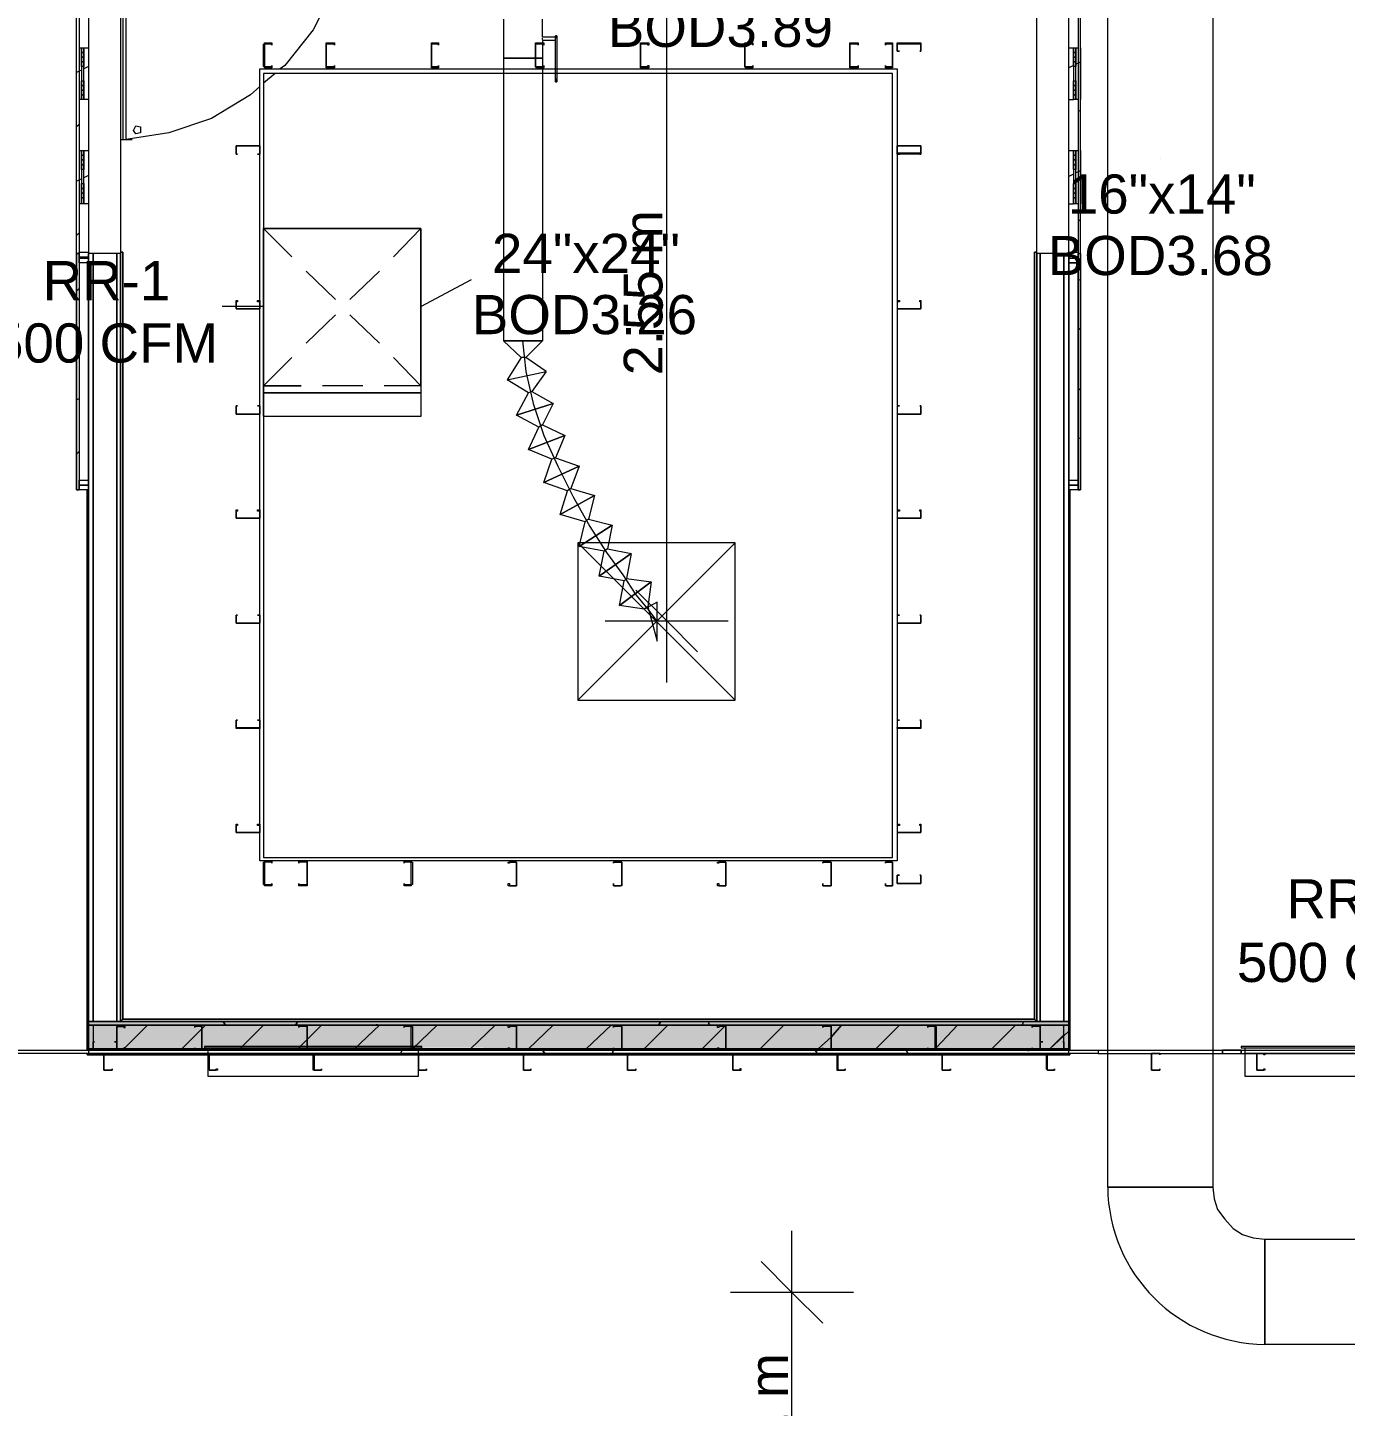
# Model space of a CAD drawing. Header units: metres. Extents: x -2 to 237, y -8 to 52.
# Drawn here: x 22.91 to 28.02, y 32.87 to 38.21 of the extents above; entities that cross this region are included whole.
import ezdxf

# ---------------------------------------------------------------- set-up
doc = ezdxf.new("R2010")
doc.units = ezdxf.units.M
doc.layers.add('HVAC - Ductos', color=5, linetype='Continuous', lineweight=0)
doc.layers.add('PDF_Text', color=7, linetype='Continuous', lineweight=0)
doc.layers.add('PDF_Geometry', color=7, linetype='Continuous', lineweight=0, true_color=0xaaaaaa)
doc.layers.add('PDF_Solid Fills', color=7, linetype='Continuous', lineweight=0, true_color=0xffffff)
doc.styles.add('PDF Helvetica', font='')
doc.styles.get('PDF Helvetica').set_extended_font_data('Helvetica')

msp = doc.modelspace()

# ---------------------------------------------------------------- hatches: boundary and pattern name
at = {"layer": 'PDF_Solid Fills', "lineweight": 0, "transparency": 33554559}
for points in [[(26.9302, 34.2545), (26.9485, 34.2545), (26.9485, 34.3599), (23.1503, 34.3599), (23.1503, 34.2545), (23.1686, 34.2545), (23.1686, 34.3461), (26.9302, 34.3461)], [(24.4057, 34.2591), (26.9485, 34.2545), (26.9485, 34.3461), (23.1503, 34.3461), (23.1503, 34.2545), (24.4011, 34.2591)], [(26.4353, 34.2591), (26.9302, 34.2545), (26.9302, 34.3461), (23.1686, 34.3461), (23.1686, 34.2545), (24.4011, 34.2591), (24.4057, 34.2591), (26.4307, 34.2545), (26.4307, 34.2591)]]:
    msp.add_hatch(color=256, dxfattribs=at).paths.add_polyline_path(points)

# ---------------------------------------------------------------- linework, layer by layer
at = {"layer": 'HVAC - Ductos', "lineweight": 0}
for points in [[(27.5074, 41.1361), (27.0997, 41.1361), (27.0997, 41.0353), (27.5074, 41.0353), (27.5074, 33.7185), (27.0997, 33.7185), (27.0997, 41.0353), (27.5074, 41.0353)], [(24.96, 38.016), (24.96, 38.0114), (24.96, 38.0068), (24.96, 38.0023), (24.96, 38.0068), (24.96, 38.0114)], [(24.9646, 38.016), (24.9646, 38.0114), (24.9646, 38.0068), (24.9646, 38.0023), (24.9646, 38.0068), (24.9646, 38.0114)], [(23.8284, 37.4342), (24.4378, 37.4342), (24.4378, 36.7973), (23.8284, 36.7973)], [(24.9096, 36.9989), (24.9051, 36.9989), (24.9005, 36.9989), (24.8868, 36.9989), (24.873, 36.9989), (24.8547, 36.9989), (24.8318, 36.9989), (24.8134, 36.9989), (24.7951, 36.9989), (24.7813, 36.9989), (24.7676, 36.9989), (24.7585, 36.9989), (24.7676, 36.9989), (24.7813, 36.9989), (24.7951, 36.9989), (24.8134, 36.9989), (24.8318, 36.9989), (24.8547, 36.9989), (24.873, 36.9989), (24.8868, 36.9989), (24.9005, 36.9989), (24.9051, 36.9989)], [(24.4378, 36.7973), (24.4378, 36.7057), (23.8284, 36.7057), (23.8284, 36.7973)], [(25.6565, 35.6061), (25.6565, 36.2154), (25.0471, 36.2154), (25.0471, 35.6061)], [(23.7459, 34.2362), (23.6222, 34.2362)], [(23.9842, 34.2362), (23.8238, 34.2362)], [(24.2224, 34.2362), (24.0621, 34.2362)], [(24.424, 34.2362), (24.3003, 34.2362)], [(27.764, 34.2362), (27.6403, 34.2362)], [(28.0023, 34.2362), (27.8419, 34.2362)], [(27.709, 33.5169), (31.1544, 33.5169), (31.1544, 33.1091), (27.709, 33.1091)]]:
    msp.add_lwpolyline(points, close=True, dxfattribs=at)
for points in [[(25.3908, 35.6748), (25.3908, 38.4558), (25.3908, 40.9529)], [(24.7585, 38.2451), (24.7585, 38.0939), (24.7676, 38.0939), (24.7813, 38.0939), (24.7951, 38.0939), (24.8134, 38.0939), (24.8318, 38.0939), (24.8547, 38.0939), (24.873, 38.0939), (24.8868, 38.0939), (24.9005, 38.0939), (24.9051, 38.0939), (24.9096, 38.0939), (24.9096, 36.9989), (24.7585, 36.9989), (24.8272, 36.9348), (24.7722, 36.8477), (24.9234, 36.8798), (24.8455, 36.9348)], [(24.96, 38.016), (24.96, 38.1718), (24.96, 38.1764), (24.96, 38.1809), (24.96, 38.1764), (24.96, 38.1718), (24.96, 38.1764), (24.9096, 38.1764), (24.9096, 38.2451)], [(24.96, 38.1626), (24.9096, 38.1626), (24.9096, 38.0939), (24.9051, 38.0939), (24.9005, 38.0939), (24.8868, 38.0939), (24.873, 38.0939), (24.8547, 38.0939), (24.8318, 38.0939), (24.8134, 38.0939), (24.7951, 38.0939), (24.7813, 38.0939), (24.7676, 38.0939), (24.7585, 38.0939), (24.7585, 36.9989), (24.9096, 36.9989), (24.8455, 36.9348), (24.8272, 36.9348)], [(24.9096, 38.1764), (24.9096, 38.1764)], [(24.9096, 38.1764), (24.9096, 38.1764)], [(24.9096, 38.1764), (24.9096, 38.1764)], [(24.9096, 38.1764), (24.9096, 38.1764)], [(24.9096, 38.1672), (24.9096, 38.1718)], [(24.9096, 38.1626), (24.9096, 38.1626)], [(24.9096, 38.1626), (24.9096, 38.1626)], [(24.96, 38.1809), (24.96, 38.1809)], [(24.9646, 38.1809), (24.96, 38.1809)], [(24.96, 38.1764), (24.96, 38.1764)], [(24.9646, 38.1809), (24.9646, 38.1809)], [(24.9646, 38.1718), (24.9646, 38.1764), (24.9646, 38.1809), (24.9646, 38.1764), (24.9646, 38.1718), (24.9646, 38.016)], [(24.96, 38.0023), (24.96, 38.0068), (24.96, 38.0023)], [(24.96, 38.0023), (24.9646, 38.0023)], [(24.9646, 38.0023), (24.9646, 38.0068), (24.9646, 38.0023)], [(27.3059, 37.7045), (27.3059, 37.7045)], [(23.9384, 37.3242), (23.8284, 37.4342)], [(24.4378, 36.8248), (24.4378, 37.4342), (23.8284, 37.4342), (23.8284, 36.8248)], [(24.1079, 37.1593), (23.9933, 37.2692)], [(24.4378, 37.1317), (24.6347, 37.2371)], [(23.8284, 37.1317), (23.6681, 37.1317)], [(24.2774, 36.9897), (24.1629, 37.0997)], [(24.8318, 36.9989), (24.8455, 36.8798), (24.873, 36.7561), (24.9142, 36.6323), (24.9692, 36.5132), (25.0288, 36.3941), (25.0929, 36.2796), (25.1571, 36.1788), (25.2212, 36.0917), (25.2716, 36.0139), (25.3174, 35.9589), (25.3449, 35.9223), (25.3541, 35.9131)], [(24.3324, 36.9348), (24.4378, 36.8248), (24.2957, 36.8248)], [(24.8684, 36.8019), (24.9509, 36.7561), (24.8089, 36.7103), (24.8547, 36.7973), (24.7722, 36.8477), (24.9234, 36.8798), (24.8684, 36.8019), (24.8547, 36.7973)], [(23.975, 36.8248), (23.8284, 36.8248)], [(24.2133, 36.8248), (24.0575, 36.8248)], [(24.9096, 36.6736), (24.9967, 36.6323), (24.8547, 36.5774), (24.8959, 36.6645), (24.8089, 36.7103), (24.9509, 36.7561), (24.9096, 36.6736), (24.8959, 36.6645)], [(24.96, 36.5453), (25.0516, 36.5132), (24.9142, 36.4491), (24.9463, 36.5407), (24.8547, 36.5774), (24.9967, 36.6323), (24.96, 36.5453), (24.9463, 36.5407)], [(25.0196, 36.4262), (25.1113, 36.3987), (24.9784, 36.3254), (25.0059, 36.417), (24.9142, 36.4491), (25.0516, 36.5132), (25.0196, 36.4262), (25.0059, 36.417)], [(25.0883, 36.3071), (25.18, 36.2842), (25.0516, 36.2017), (25.0746, 36.2979), (24.9784, 36.3254), (25.1113, 36.3987), (25.0883, 36.3071), (25.0746, 36.2979)], [(25.1617, 36.1926), (25.2533, 36.1742), (25.1296, 36.0871), (25.1479, 36.1834), (25.0516, 36.2017), (25.18, 36.2842), (25.1617, 36.1926), (25.1479, 36.1834)], [(25.0471, 35.6061), (25.6565, 36.2154)], [(25.0471, 36.2154), (25.6565, 35.6061)], [(25.2349, 36.078), (25.3311, 36.0643), (25.2075, 35.9726), (25.2258, 36.0689), (25.1296, 36.0871), (25.2533, 36.1742), (25.2349, 36.078), (25.2258, 36.0689)], [(25.3174, 35.968), (25.3541, 35.8352), (25.3541, 35.9864), (25.3037, 35.9589), (25.2075, 35.9726), (25.3311, 36.0643), (25.3174, 35.968), (25.3037, 35.9589)], [(25.2716, 36.0322), (25.3908, 35.9131), (25.5098, 35.794)], [(25.1525, 35.9131), (25.3908, 35.9131), (25.629, 35.9131)], [(23.5993, 34.2591), (24.4424, 34.2591), (24.4424, 34.2637), (23.5993, 34.2637), (23.5993, 34.2591), (23.6131, 34.2591), (23.6131, 34.2362), (24.4286, 34.2362), (23.6131, 34.2362), (23.6131, 34.1492), (24.4286, 34.1492), (24.4286, 34.2362), (24.4286, 34.2591), (24.4378, 34.2591)], [(24.4148, 34.2637), (23.6222, 34.2637)], [(27.6174, 34.2591), (28.4605, 34.2591), (28.4605, 34.2637), (27.6174, 34.2637), (27.6174, 34.2591), (27.6312, 34.2591), (27.6312, 34.2362), (28.4467, 34.2362), (27.6312, 34.2362), (27.6312, 34.1492), (28.4467, 34.1492), (28.4467, 34.2362), (28.4467, 34.2591), (28.4559, 34.2591)], [(28.4375, 34.2637), (27.6403, 34.2637)], [(24.424, 34.2362), (24.424, 34.2362)], [(27.0997, 33.7185), (27.5074, 33.7185)], [(27.5074, 33.7185), (27.512, 33.6726), (27.5257, 33.6314), (27.5533, 33.5948), (27.5854, 33.5581), (27.622, 33.5352), (27.6632, 33.5214), (27.709, 33.5169)], [(25.8763, 31.9546), (25.8763, 33.549)], [(27.709, 33.5169), (27.709, 33.1091)], [(25.7573, 33.4298), (25.8763, 33.3107), (25.9955, 33.1916)], [(26.1146, 33.3107), (25.8763, 33.3107), (25.6381, 33.3107)]]:
    msp.add_lwpolyline(points, dxfattribs=at)
msp.add_arc((27.7142, 33.7236), 0.6145, 180.4736, 269.5202, dxfattribs=at)
at = {"layer": 'PDF_Geometry', "lineweight": 0}
for points in [[(23.1137, 43.7018), (23.1137, 42.6618), (23.1137, 42.6435), (23.1137, 42.6252), (23.1503, 42.6252), (23.1457, 42.616), (23.1503, 42.616), (23.1457, 42.616), (23.1503, 42.6252), (23.1503, 37.3379), (23.1503, 34.3599), (23.274, 34.3599), (23.2832, 34.3691), (26.8156, 34.3691), (26.8248, 34.3599), (26.9485, 34.3599), (26.9485, 37.3379), (26.9485, 42.6252), (26.9485, 42.6435), (26.9851, 42.6435), (26.9485, 42.6435), (26.9485, 42.6618), (26.9851, 42.6618), (26.9851, 43.7018)], [(23.274, 38.6575), (23.274, 37.3379)], [(23.2832, 38.6575), (23.2832, 37.7778)], [(23.2969, 37.7778), (23.2969, 38.6575)], [(24.1583, 38.6575), (24.1491, 38.5292), (24.0987, 38.3596), (24.0208, 38.2039), (23.9109, 38.0664), (23.8926, 38.0527)], [(26.8248, 37.3379), (26.8248, 38.6575)], [(23.1045, 37.9336), (23.1045, 38.1351)], [(23.1137, 38.1351), (23.1228, 38.1351), (23.1228, 37.9336), (23.1137, 37.9336)], [(23.1228, 38.1169), (23.1319, 38.1169)], [(23.1228, 38.0985), (23.1228, 38.1169)], [(23.1319, 38.1169), (23.1319, 38.0985)], [(23.833, 38.1489), (23.833, 38.1489)], [(23.8604, 38.1443), (23.8604, 38.1443)], [(24.0712, 38.1489), (24.0712, 38.1489)], [(24.1033, 38.1443), (24.1033, 38.1443)], [(24.479, 38.1489), (24.479, 38.1489)], [(24.5064, 38.1443), (24.5064, 38.1443)], [(24.9142, 38.1443), (24.9142, 38.1443)], [(25.2899, 38.1489), (25.2899, 38.1489)], [(25.7252, 38.1443), (25.7252, 38.1443)], [(26.1009, 38.1489), (26.1009, 38.1489)], [(26.133, 38.1443), (26.133, 38.1443)], [(26.2383, 38.1443), (26.2383, 38.1443)], [(26.2659, 38.1489), (26.2659, 38.1489)], [(26.2841, 38.1489), (26.2841, 38.1489)], [(26.2933, 38.1214), (26.2933, 38.1214)], [(26.3712, 38.1214), (26.3712, 38.1214)], [(26.3758, 38.1489), (26.3758, 38.1489)], [(26.9485, 38.1351), (26.9668, 38.1351)], [(26.9668, 38.1351), (26.9668, 37.9336)], [(26.9851, 37.9336), (26.9759, 37.9336), (26.9759, 38.1351), (26.9851, 38.1351)], [(26.9943, 38.1351), (26.9943, 37.9336)], [(23.1319, 38.0985), (23.1228, 38.0985)], [(23.1228, 38.0985), (23.1319, 38.0985)], [(23.1228, 38.0802), (23.1228, 38.0985)], [(23.1319, 38.0802), (23.1228, 38.0802)], [(23.1319, 38.0985), (23.1319, 38.0802)], [(23.1503, 38.0618), (23.1319, 38.0527)], [(23.833, 38.0618), (23.833, 38.0618)], [(23.8604, 38.0664), (23.8604, 38.0664)], [(24.0712, 38.0618), (24.0712, 38.0618)], [(24.1033, 38.0664), (24.1033, 38.0664)], [(24.479, 38.0618), (24.479, 38.0618)], [(24.5064, 38.0664), (24.5064, 38.0664)], [(24.9142, 38.0664), (24.9142, 38.0664)], [(25.2899, 38.0618), (25.2899, 38.0618)], [(25.7252, 38.0664), (25.7252, 38.0664)], [(26.1009, 38.0618), (26.1009, 38.0618)], [(26.133, 38.0664), (26.133, 38.0664)], [(26.2383, 38.0664), (26.2383, 38.0664)], [(26.2659, 38.0618), (26.2659, 38.0618)], [(26.9668, 38.0664), (26.9485, 38.0572)], [(26.9943, 38.0802), (26.9851, 38.0756), (26.9759, 38.071)], [(23.1228, 38.0481), (23.1137, 38.0435), (23.1045, 38.0389)], [(23.8742, 38.0344), (23.8284, 37.9977)], [(23.8146, 37.984), (23.778, 37.9519), (23.6268, 37.8602), (23.4619, 37.8053), (23.2878, 37.7778)], [(26.9485, 37.9336), (26.9668, 37.9336)], [(26.9943, 37.8923), (26.9851, 37.8877)], [(23.1137, 37.8374), (23.1045, 37.8282)], [(23.1045, 37.5304), (23.1045, 37.7365)], [(23.1137, 37.7365), (23.1228, 37.7365), (23.1228, 37.5304), (23.1137, 37.5304)], [(23.3198, 37.7778), (23.274, 37.7778)], [(26.2841, 37.7274), (26.3758, 37.7274), (26.3758, 37.7549), (26.3758, 37.7274), (26.3758, 37.7228), (26.2841, 37.7228)], [(26.2841, 37.7549), (26.2841, 37.7549)], [(26.2933, 37.7549), (26.2933, 37.7549)], [(26.3712, 37.7549), (26.3712, 37.7549)], [(26.9485, 37.7365), (26.9668, 37.7365)], [(26.9668, 37.7365), (26.9668, 37.5304)], [(26.9851, 37.5304), (26.9759, 37.5304), (26.9759, 37.7365), (26.9851, 37.7365)], [(26.9943, 37.7365), (26.9943, 37.5304)], [(23.7276, 37.7228), (23.7276, 37.7228)], [(23.8055, 37.7228), (23.8055, 37.7228)], [(26.2841, 37.7274), (26.2841, 37.7274)], [(26.2933, 37.7228), (26.2933, 37.7228)], [(26.3712, 37.7228), (26.3712, 37.7228)], [(26.3758, 37.7274), (26.3758, 37.7274)], [(23.1228, 37.6266), (23.1137, 37.622), (23.1045, 37.6174)], [(23.1503, 37.6403), (23.1319, 37.6311)], [(26.9668, 37.6449), (26.9485, 37.6357)], [(26.9943, 37.6587), (26.9851, 37.6541), (26.9759, 37.6495)], [(26.9485, 37.5304), (26.9668, 37.5304)], [(26.9943, 37.4708), (26.9851, 37.4616)], [(23.1137, 37.4158), (23.1045, 37.4066)], [(23.1045, 36.4216), (23.1045, 37.3379), (23.1137, 37.3379)], [(23.1137, 37.3196), (23.1137, 37.3242), (23.1137, 37.3425), (23.1503, 37.3425), (23.1503, 37.3242)], [(23.1137, 37.3379), (23.1137, 36.4216)], [(26.9485, 34.2499), (26.9485, 37.3379), (26.9485, 34.3599), (26.9485, 37.3379), (26.9302, 37.3379), (26.9302, 34.3599), (26.9302, 37.3379), (26.8385, 37.3379), (26.8385, 34.3599), (26.8385, 37.3379), (26.8248, 37.3379), (26.8248, 34.3599), (26.8156, 34.3691), (23.2832, 34.3691), (23.2832, 37.3425), (23.274, 37.3425), (23.2832, 37.3425), (23.2832, 34.3691), (23.274, 34.3599), (23.274, 37.3379), (23.2603, 37.3379), (23.2603, 34.3599), (23.2603, 37.3379), (23.1686, 37.3379), (23.1686, 34.3599), (23.1686, 37.3379), (23.1503, 37.3379), (23.1503, 34.3599), (23.1503, 37.3379), (23.1503, 34.2499)], [(23.274, 37.3379), (23.274, 37.3379)], [(23.274, 37.3379), (23.274, 37.3379)], [(23.274, 34.3599), (23.274, 37.3379)], [(23.274, 37.3379), (23.274, 37.3379)], [(23.274, 34.3599), (23.274, 37.3379), (23.274, 34.3599)], [(26.8248, 37.3379), (26.8248, 37.3379)], [(26.8248, 37.3379), (26.8248, 34.3599)], [(26.8248, 37.3379), (26.8248, 34.3599), (26.8248, 37.3379)], [(26.8248, 37.3379), (26.8248, 37.3379)], [(26.9485, 37.3013), (26.9851, 37.3013), (26.9485, 37.3013), (26.9485, 37.3196), (26.9851, 37.3196), (26.9851, 37.3242), (26.9485, 37.3242), (26.9485, 37.3425), (26.9851, 37.3425), (26.9851, 37.3242), (26.9851, 37.3196)], [(26.9485, 37.3379), (26.9485, 37.3379)], [(26.9485, 37.3196), (26.9851, 37.3196), (26.9851, 37.3013), (26.9851, 36.4583)], [(23.1503, 37.3013), (23.1137, 37.3013), (23.1137, 36.4583)], [(23.1137, 37.3013), (23.1137, 36.4399)], [(26.9851, 36.4399), (26.9851, 37.3013)], [(23.1137, 37.2005), (23.1045, 37.1913)], [(26.9943, 37.2371), (26.9851, 37.2325)], [(26.2841, 37.1547), (26.2933, 37.1547), (26.2933, 37.1501), (26.2841, 37.1501), (26.2841, 37.1226), (26.3758, 37.1226), (26.3758, 37.1501), (26.3712, 37.1501), (26.3712, 37.1547), (26.3758, 37.1547), (26.3758, 37.1226), (26.2841, 37.1226)], [(23.723, 37.1226), (23.723, 37.1226)], [(23.723, 37.1226), (23.723, 37.1226)], [(23.8146, 37.1226), (23.8146, 37.1226)], [(23.8146, 37.1226), (23.8146, 37.1226)], [(26.2841, 37.1226), (26.2841, 37.1226)], [(26.2841, 37.1226), (26.2841, 37.1226)], [(26.3758, 37.1226), (26.3758, 37.1226)], [(26.3758, 37.1226), (26.3758, 37.1226)], [(26.9943, 37.0493), (26.9851, 37.0401)], [(23.1137, 36.9897), (23.1045, 36.9852)], [(23.1137, 36.7744), (23.1045, 36.7698)], [(26.9943, 36.8156), (26.9851, 36.8065)], [(23.7276, 36.747), (23.7276, 36.747)], [(23.8055, 36.747), (23.8055, 36.747)], [(26.2841, 36.747), (26.2933, 36.747), (26.2841, 36.747), (26.2841, 36.7194), (26.2841, 36.7148), (26.3758, 36.7148), (26.3758, 36.7194), (26.3758, 36.747), (26.3758, 36.7194), (26.3758, 36.7148), (26.2841, 36.7148)], [(26.2933, 36.747), (26.2933, 36.747)], [(26.3712, 36.747), (26.3712, 36.747)], [(26.2841, 36.7148), (26.2841, 36.7148)], [(26.9943, 36.6232), (26.9851, 36.6186)], [(23.1137, 36.5683), (23.1045, 36.5591)], [(23.1137, 36.4583), (23.1503, 36.4583)], [(23.1137, 36.4399), (23.1137, 36.4583)], [(23.1503, 36.4583), (23.1503, 36.4399)], [(26.9485, 36.4583), (26.9851, 36.4583), (26.9851, 36.4399), (26.9851, 36.4216), (26.9485, 36.4216), (26.9485, 34.2499), (26.9485, 36.4216), (26.9485, 36.4399), (26.9851, 36.4399), (26.9485, 36.4399)], [(23.1045, 36.4216), (23.1137, 36.4216)], [(23.1137, 36.4399), (23.1503, 36.4399)], [(23.1137, 36.4216), (23.1137, 36.4399)], [(23.1503, 36.4399), (23.1137, 36.4399)], [(23.1503, 36.4216), (23.1137, 36.4216)], [(23.1503, 36.4399), (23.1503, 36.4216)], [(26.2841, 36.3438), (26.2933, 36.3438), (26.2933, 36.3392), (26.2841, 36.3392), (26.2841, 36.3116), (26.3758, 36.3116), (26.3758, 36.3392), (26.3712, 36.3392), (26.3712, 36.3438), (26.3758, 36.3438), (26.3758, 36.3116), (26.2841, 36.3116)], [(23.723, 36.3116), (23.723, 36.3116)], [(23.723, 36.3116), (23.723, 36.3116)], [(23.8146, 36.3116), (23.8146, 36.3116)], [(23.8146, 36.3116), (23.8146, 36.3116)], [(26.2841, 36.3116), (26.2841, 36.3116)], [(26.2841, 36.3116), (26.2841, 36.3116)], [(26.3758, 36.3116), (26.3758, 36.3116)], [(26.3758, 36.3116), (26.3758, 36.3116)], [(23.7276, 35.936), (23.7276, 35.936)], [(23.8055, 35.936), (23.8055, 35.936)], [(26.2841, 35.936), (26.2933, 35.936), (26.2841, 35.936), (26.2841, 35.9039), (26.3758, 35.9039), (26.3758, 35.936), (26.3758, 35.9039), (26.2841, 35.9039)], [(26.2933, 35.936), (26.2933, 35.936)], [(26.3712, 35.936), (26.3712, 35.936)], [(23.723, 35.9039), (23.723, 35.9039)], [(23.723, 35.9039), (23.723, 35.9039)], [(23.8146, 35.9039), (23.8146, 35.9039)], [(23.8146, 35.9039), (23.8146, 35.9039)], [(26.2841, 35.9039), (26.2841, 35.9039)], [(26.2841, 35.9039), (26.2841, 35.9039)], [(26.3758, 35.9039), (26.3758, 35.9039)], [(26.3758, 35.9039), (26.3758, 35.9039)], [(23.723, 35.5007), (23.723, 35.5007)], [(23.7276, 35.5282), (23.7276, 35.5282)], [(23.8055, 35.5282), (23.8055, 35.5282)], [(23.8146, 35.5007), (23.8146, 35.5007)], [(26.2841, 35.5282), (26.2933, 35.5282), (26.2841, 35.5282), (26.2841, 35.5007), (26.3758, 35.5007), (26.3758, 35.5282), (26.3758, 35.5007), (26.3758, 35.4961), (26.2841, 35.4961), (26.2841, 35.5007)], [(26.2841, 35.5007), (26.2841, 35.5007)], [(26.2933, 35.5282), (26.2933, 35.5282)], [(26.3712, 35.5282), (26.3712, 35.5282)], [(26.3758, 35.5007), (26.3758, 35.5007)], [(26.2841, 35.125), (26.2933, 35.125), (26.2933, 35.1204), (26.2841, 35.1204), (26.2841, 35.093), (26.3758, 35.093), (26.3758, 35.1204), (26.3712, 35.1204), (26.3712, 35.125), (26.3758, 35.125), (26.3758, 35.093), (26.2841, 35.093)], [(23.723, 35.093), (23.723, 35.093)], [(23.723, 35.093), (23.723, 35.093)], [(23.8146, 35.093), (23.8146, 35.093)], [(23.8146, 35.093), (23.8146, 35.093)], [(26.2841, 35.093), (26.2841, 35.093)], [(26.2841, 35.093), (26.2841, 35.093)], [(26.3758, 35.093), (26.3758, 35.093)], [(26.3758, 35.093), (26.3758, 35.093)], [(23.833, 34.9784), (23.833, 34.9784)], [(23.8604, 34.9738), (23.8604, 34.9738)], [(23.9658, 34.9738), (23.9658, 34.9738)], [(23.9979, 34.9784), (23.9979, 34.9784)], [(24.3736, 34.9738), (24.3736, 34.9738)], [(24.4011, 34.9784), (24.4011, 34.9784)], [(24.8089, 34.9784), (24.8089, 34.9784)], [(24.8089, 34.9784), (24.8089, 34.9784)], [(25.1845, 34.9738), (25.1845, 34.9738)], [(25.6198, 34.9784), (25.6198, 34.9784)], [(25.6198, 34.9784), (25.6198, 34.9784)], [(25.9955, 34.9738), (25.9955, 34.9738)], [(26.0276, 34.9784), (26.0276, 34.9784)], [(26.0276, 34.9784), (26.0276, 34.9784)], [(26.2383, 34.9738), (26.2383, 34.9738)], [(26.2659, 34.9784), (26.2659, 34.9784)], [(26.2659, 34.9784), (26.2659, 34.9784)], [(26.2933, 34.928), (26.2933, 34.928)], [(26.3712, 34.928), (26.3712, 34.928)], [(23.833, 34.8913), (23.833, 34.8913)], [(23.8604, 34.8959), (23.8604, 34.8959)], [(23.9658, 34.8959), (23.9658, 34.8959)], [(23.9979, 34.8913), (23.9979, 34.8913)], [(24.3736, 34.8959), (24.3736, 34.8959)], [(24.4011, 34.8913), (24.4011, 34.8913)], [(25.1845, 34.8959), (25.1845, 34.8959)], [(25.9955, 34.8959), (25.9955, 34.8959)], [(26.2383, 34.8959), (26.2383, 34.8959)], [(26.2841, 34.8959), (26.2841, 34.8959)], [(26.2841, 34.8959), (26.2841, 34.8959)], [(26.3758, 34.8959), (26.3758, 34.8959)], [(26.3758, 34.8959), (26.3758, 34.8959)], [(22.3989, 34.2362), (22.0828, 34.2362), (22.0828, 34.2499), (27.063, 34.2499), (27.063, 34.2362), (26.8935, 34.2362), (26.9485, 34.2362), (26.9485, 34.3599), (23.1503, 34.3599), (23.1503, 34.2362), (23.2145, 34.2362), (22.8342, 34.2362)], [(26.9485, 34.2545), (26.9485, 34.3461), (26.9485, 34.3599), (23.1503, 34.3599), (23.1503, 34.3461), (23.1503, 34.2545)], [(26.9485, 34.3599), (23.1503, 34.3599), (26.9485, 34.3599)], [(23.1503, 34.3461), (23.1503, 34.2362), (26.9485, 34.2362), (26.8935, 34.2362), (26.9485, 34.2362), (26.9531, 34.2316), (26.9531, 34.2362), (26.9531, 34.2316), (26.866, 34.2316), (26.9531, 34.2316), (26.9485, 34.2362), (26.9485, 34.3461)], [(23.5627, 34.337), (23.5627, 34.337)], [(23.5901, 34.3416), (23.5901, 34.3416)], [(23.9658, 34.337), (23.9658, 34.337)], [(23.9979, 34.3416), (23.9979, 34.3416)], [(24.3736, 34.337), (24.3736, 34.337)], [(24.4011, 34.3416), (24.4011, 34.3416)], [(24.8089, 34.3416), (24.8089, 34.3416)], [(25.1342, 34.3599), (25.1342, 34.3599)], [(25.1342, 34.3599), (25.1342, 34.3599)], [(25.1845, 34.337), (25.1845, 34.337)], [(25.6198, 34.3416), (25.6198, 34.3416)], [(25.9955, 34.337), (25.9955, 34.337)], [(26.0276, 34.3416), (26.0276, 34.3416)], [(26.4033, 34.337), (26.4033, 34.337)], [(26.4307, 34.3416), (26.4307, 34.3416)], [(26.8065, 34.337), (26.8065, 34.337)], [(26.8385, 34.3416), (26.8385, 34.3416)], [(23.5627, 34.2591), (23.5627, 34.2591)], [(23.9658, 34.2591), (23.9658, 34.2591)], [(24.3736, 34.2591), (24.3736, 34.2591)], [(25.1845, 34.2591), (25.1845, 34.2591)], [(25.9955, 34.2591), (25.9955, 34.2591)], [(26.4033, 34.2591), (26.4033, 34.2591)], [(26.8065, 34.2591), (26.8065, 34.2591)], [(26.8477, 34.282), (26.8477, 34.282)], [(26.9256, 34.282), (26.9256, 34.282)], [(21.2398, 34.2499), (22.0828, 34.2499), (27.063, 34.2499), (27.063, 34.2362), (27.5441, 34.2362), (27.5441, 34.2499)], [(23.2145, 34.2362), (23.1503, 34.2362), (26.9485, 34.2362), (26.8935, 34.2362)], [(23.2145, 34.2362), (23.1503, 34.2362), (23.2145, 34.2362)], [(23.6497, 34.2362), (24.0254, 34.2362), (23.6497, 34.2362), (23.6497, 34.2316), (23.6451, 34.2316), (23.6451, 34.2362), (23.6177, 34.2362), (23.242, 34.2362), (23.6177, 34.2362)], [(23.242, 34.2362), (24.8364, 34.2362)], [(23.5901, 34.2545), (23.5901, 34.2545)], [(23.5901, 34.2545), (23.5901, 34.2545)], [(23.6177, 34.2362), (23.6177, 34.2362)], [(23.6177, 34.2362), (23.6177, 34.2362)], [(23.9979, 34.2545), (23.9979, 34.2545)], [(23.9979, 34.2545), (23.9979, 34.2545)], [(24.0254, 34.2362), (24.0254, 34.2362)], [(24.0529, 34.2362), (24.4286, 34.2362), (24.0529, 34.2362), (24.0529, 34.2316), (24.0529, 34.2362), (24.0254, 34.2362)], [(24.0529, 34.2316), (24.0529, 34.2316)], [(24.4011, 34.2545), (24.4011, 34.2545)], [(24.4286, 34.2362), (24.4286, 34.2362)], [(24.4286, 34.2362), (24.4286, 34.2362)], [(24.4607, 34.2362), (24.8364, 34.2362), (24.4607, 34.2362), (24.4607, 34.2316), (24.4607, 34.2362), (24.4286, 34.2362)], [(24.4607, 34.2316), (24.4607, 34.2316)], [(24.8089, 34.2545), (24.8089, 34.2545)], [(24.8089, 34.2545), (24.8089, 34.2545)], [(24.8638, 34.2362), (25.2441, 34.2362)], [(25.2716, 34.2362), (25.6473, 34.2362)], [(25.6198, 34.2545), (25.6198, 34.2545)], [(25.6198, 34.2545), (25.6198, 34.2545)], [(25.6794, 34.2362), (26.055, 34.2362)], [(26.0276, 34.2545), (26.0276, 34.2545)], [(26.0276, 34.2545), (26.0276, 34.2545)], [(26.0826, 34.2362), (26.4582, 34.2362)], [(26.4307, 34.2545), (26.4307, 34.2545)], [(26.4904, 34.2362), (26.866, 34.2362)], [(26.8385, 34.2545), (26.8385, 34.2545)], [(26.8385, 34.2545), (26.8385, 34.2545)], [(26.9302, 34.2545), (26.9302, 34.2545)], [(26.9302, 34.2545), (26.9302, 34.2545)], [(26.9485, 34.2362), (26.9485, 34.2362)], [(27.063, 34.2499), (27.5441, 34.2499), (27.6174, 34.2499), (27.6174, 34.2362), (28.4605, 34.2362), (28.4605, 34.2499)], [(27.2692, 34.2362), (27.2692, 34.2362)], [(27.2692, 34.2362), (27.2692, 34.2362)], [(27.3013, 34.2362), (27.3013, 34.2316), (27.3013, 34.2362), (27.2692, 34.2362)], [(27.3013, 34.2316), (27.3013, 34.2316)], [(27.6174, 34.2499), (28.4605, 34.2499), (30.1144, 34.2499), (30.1144, 34.2362), (31.0032, 34.2362), (31.0032, 34.2499)], [(27.677, 34.2362), (27.677, 34.2362)], [(27.677, 34.2362), (27.677, 34.2362)], [(27.709, 34.2362), (27.709, 34.2316), (27.7044, 34.2316), (27.7044, 34.2362), (27.677, 34.2362)], [(24.0529, 34.1766), (24.0529, 34.1766)], [(24.4607, 34.1766), (24.4607, 34.1766)], [(27.3013, 34.1766), (27.3013, 34.1766)]]:
    msp.add_lwpolyline(points, dxfattribs=at)
for points in [[(23.1137, 37.3379), (23.1045, 37.3379), (23.1045, 36.4216), (23.1045, 37.3379), (23.1045, 38.3963), (23.1137, 38.3963)], [(26.9943, 36.4216), (26.9851, 36.4216), (26.9943, 36.4216), (26.9943, 37.3379), (26.9943, 36.4216), (26.9851, 36.4216), (26.9851, 37.3379), (26.9943, 37.3379), (26.9943, 38.3963), (26.9851, 38.3963), (26.9851, 37.3379), (26.9943, 37.3379)], [(23.1228, 38.1169), (23.1228, 38.1351), (23.1319, 38.1351), (23.1319, 38.1169)], [(23.1503, 37.9336), (23.1319, 37.9336), (23.1319, 38.1351), (23.1503, 38.1351)], [(23.833, 38.0572), (23.833, 38.0618), (23.8284, 38.0618), (23.8284, 38.1489), (23.833, 38.1489), (23.833, 38.1535), (23.8604, 38.1535), (23.8604, 38.1443), (23.8604, 38.1489), (23.833, 38.1489), (23.833, 38.0618), (23.8604, 38.0618), (23.8604, 38.0664), (23.8604, 38.0572)], [(24.0712, 38.0572), (24.0712, 38.0618), (24.0712, 38.1489), (24.0712, 38.1535), (24.1033, 38.1535), (24.1033, 38.1443), (24.1033, 38.1489), (24.0712, 38.1489), (24.0712, 38.0618), (24.1033, 38.0618), (24.1033, 38.0664), (24.1033, 38.0572)], [(24.479, 38.0572), (24.479, 38.0618), (24.479, 38.1489), (24.479, 38.1535), (24.5064, 38.1535), (24.5064, 38.1443), (24.5064, 38.1489), (24.479, 38.1489), (24.479, 38.0618), (24.5064, 38.0618), (24.5064, 38.0664), (24.5064, 38.0572)], [(24.8868, 38.0572), (24.8822, 38.0618), (24.8822, 38.1489), (24.8822, 38.1535), (24.8868, 38.1535), (24.9142, 38.1535), (24.9142, 38.1443), (24.9142, 38.1489), (24.8868, 38.1489), (24.8822, 38.1489), (24.8822, 38.0618), (24.8868, 38.0618), (24.9142, 38.0618), (24.9142, 38.0664), (24.9142, 38.0572)], [(25.2899, 38.0572), (25.2899, 38.0618), (25.2899, 38.1489), (25.2899, 38.1535), (25.322, 38.1535), (25.322, 38.1443), (25.3174, 38.1443), (25.3174, 38.1489), (25.2899, 38.1489), (25.2899, 38.0618), (25.3174, 38.0618), (25.3174, 38.0664), (25.322, 38.0664), (25.322, 38.0572)], [(25.6977, 38.0572), (25.6931, 38.0618), (25.6931, 38.1489), (25.6931, 38.1535), (25.6977, 38.1535), (25.7252, 38.1535), (25.7252, 38.1443), (25.7252, 38.1489), (25.6977, 38.1489), (25.6931, 38.1489), (25.6931, 38.0618), (25.6977, 38.0618), (25.7252, 38.0618), (25.7252, 38.0664), (25.7252, 38.0572)], [(26.1009, 38.0572), (26.1009, 38.0618), (26.1009, 38.1489), (26.1009, 38.1535), (26.133, 38.1535), (26.133, 38.1443), (26.133, 38.1489), (26.1009, 38.1489), (26.1009, 38.0618), (26.133, 38.0618), (26.133, 38.0664), (26.133, 38.0572)], [(26.2659, 38.1535), (26.2659, 38.1489), (26.2659, 38.0618), (26.2659, 38.0572), (26.2383, 38.0572), (26.2383, 38.0664), (26.2383, 38.0618), (26.2659, 38.0618), (26.2659, 38.1489), (26.2383, 38.1489), (26.2383, 38.1443), (26.2383, 38.1535)], [(26.3758, 38.1489), (26.2841, 38.1489), (26.2841, 38.1214), (26.2933, 38.1214), (26.2841, 38.1214), (26.2841, 38.1489), (26.2841, 38.1535), (26.3758, 38.1535), (26.3758, 38.1489), (26.3758, 38.1214)], [(26.3712, 38.1214), (26.3758, 38.1214)], [(26.9759, 38.1351), (26.9759, 38.1169), (26.9668, 38.1169), (26.9668, 38.1351)], [(26.9759, 38.1169), (26.9759, 38.0985), (26.9668, 38.0985), (26.9668, 38.1169)], [(23.1319, 38.0618), (23.1228, 38.0618), (23.1228, 38.0802), (23.1319, 38.0802)], [(23.8146, 38.0527), (23.8284, 38.0527), (26.2659, 38.0527), (26.2841, 38.0527), (26.2841, 34.983), (26.2659, 34.983), (23.8284, 34.983), (23.8146, 34.983)], [(26.9759, 38.0985), (26.9759, 38.0802), (26.9668, 38.0802), (26.9668, 38.0985)], [(26.9759, 38.0802), (26.9759, 38.0618), (26.9668, 38.0618), (26.9668, 38.0802)], [(23.1319, 37.9885), (23.1228, 37.9885), (23.1228, 38.0068), (23.1319, 38.0068)], [(23.8284, 38.0344), (23.8284, 34.9967), (26.2659, 34.9967), (26.2659, 38.0344)], [(26.9759, 38.0068), (26.9759, 37.9885), (26.9668, 37.9885), (26.9668, 38.0068)], [(23.1228, 37.9702), (23.1228, 37.9885), (23.1319, 37.9885), (23.1319, 37.9702)], [(23.1228, 37.9519), (23.1228, 37.9702), (23.1319, 37.9702), (23.1319, 37.9519)], [(23.1319, 37.9519), (23.1319, 37.9336), (23.1228, 37.9336), (23.1228, 37.9519)], [(26.9668, 37.9885), (26.9759, 37.9885), (26.9759, 37.9702), (26.9668, 37.9702)], [(26.9668, 37.9702), (26.9759, 37.9702), (26.9759, 37.9519), (26.9668, 37.9519)], [(26.9668, 37.9336), (26.9668, 37.9519), (26.9759, 37.9519), (26.9759, 37.9336)], [(23.3244, 37.8144), (23.3336, 37.8328), (23.3519, 37.8282), (23.3519, 37.8053), (23.3336, 37.8007)], [(23.1228, 37.7182), (23.1228, 37.7365), (23.1319, 37.7365), (23.1319, 37.7182)], [(23.1503, 37.5304), (23.1319, 37.5304), (23.1319, 37.7365), (23.1503, 37.7365)], [(23.723, 37.7503), (23.723, 37.7549), (23.8146, 37.7549), (23.8146, 37.7503), (23.8146, 37.7228), (23.8055, 37.7228), (23.8146, 37.7228), (23.8146, 37.7503), (23.8146, 37.7549), (23.723, 37.7549), (23.723, 37.7503), (23.723, 37.7228)], [(26.2933, 37.7549), (26.2841, 37.7549)], [(26.2841, 37.7549), (26.3758, 37.7549)], [(26.2841, 37.7274), (26.2841, 37.7549), (26.2841, 37.7503), (26.2841, 37.7228)], [(26.3712, 37.7549), (26.3758, 37.7549)], [(26.3758, 37.7503), (26.3758, 37.7549), (26.3758, 37.7503), (26.3758, 37.7228)], [(26.9759, 37.7365), (26.9759, 37.7182), (26.9668, 37.7182), (26.9668, 37.7365)], [(23.1319, 37.6999), (23.1228, 37.6999), (23.1228, 37.7182), (23.1319, 37.7182)], [(23.1319, 37.6815), (23.1228, 37.6815), (23.1228, 37.6999), (23.1319, 37.6999)], [(23.1319, 37.6633), (23.1228, 37.6633), (23.1228, 37.6815), (23.1319, 37.6815)], [(23.7276, 37.7228), (23.723, 37.7228)], [(26.2933, 37.7228), (26.2841, 37.7228)], [(26.3712, 37.7228), (26.3758, 37.7228)], [(26.9759, 37.7182), (26.9759, 37.6999), (26.9668, 37.6999), (26.9668, 37.7182)], [(26.9759, 37.6999), (26.9759, 37.6815), (26.9668, 37.6815), (26.9668, 37.6999)], [(26.9759, 37.6815), (26.9759, 37.6633), (26.9668, 37.6633), (26.9668, 37.6815)], [(23.1319, 37.5899), (23.1228, 37.5899), (23.1228, 37.6083), (23.1319, 37.6083)], [(23.1228, 37.5717), (23.1228, 37.5899), (23.1319, 37.5899), (23.1319, 37.5717)], [(23.1228, 37.5533), (23.1228, 37.5717), (23.1319, 37.5717), (23.1319, 37.5533)], [(26.9759, 37.6083), (26.9759, 37.5899), (26.9668, 37.5899), (26.9668, 37.6083)], [(26.9668, 37.5899), (26.9759, 37.5899), (26.9759, 37.5717), (26.9668, 37.5717)], [(26.9668, 37.5717), (26.9759, 37.5717), (26.9759, 37.5533), (26.9668, 37.5533)], [(23.1319, 37.5533), (23.1319, 37.5304), (23.1228, 37.5304), (23.1228, 37.5533)], [(26.9668, 37.5304), (26.9668, 37.5533), (26.9759, 37.5533), (26.9759, 37.5304)], [(23.1137, 37.3242), (23.1503, 37.3242), (23.1503, 37.3196), (23.1137, 37.3196)], [(23.1137, 37.3196), (23.1503, 37.3196), (23.1503, 37.3013), (23.1137, 37.3013)], [(23.274, 34.3599), (23.274, 37.3379)], [(26.8156, 37.3425), (26.8248, 37.3425), (26.8156, 37.3425), (26.8156, 34.3691)], [(26.8248, 37.3379), (26.8248, 34.3599)], [(23.7276, 37.1547), (23.7276, 37.1501), (23.723, 37.1501), (23.723, 37.1226), (23.8146, 37.1226), (23.8146, 37.1501), (23.8055, 37.1501), (23.8055, 37.1547), (23.8146, 37.1547), (23.8146, 37.1226), (23.723, 37.1226), (23.723, 37.1547)], [(23.723, 36.7194), (23.723, 36.7148), (23.8146, 36.7148), (23.8146, 36.7194), (23.8146, 36.747), (23.8055, 36.747), (23.8146, 36.747), (23.8146, 36.7194), (23.8146, 36.7148), (23.723, 36.7148), (23.723, 36.7194), (23.723, 36.747)], [(23.7276, 36.747), (23.723, 36.747)], [(26.3712, 36.747), (26.3758, 36.747)], [(23.1137, 36.4216), (23.1045, 36.4216)], [(23.1457, 34.2499), (23.1457, 36.4216)], [(23.1503, 36.4216), (23.1503, 34.2499)], [(26.9531, 34.2499), (26.9531, 36.4216)], [(23.7276, 36.3438), (23.7276, 36.3392), (23.723, 36.3392), (23.723, 36.3116), (23.8146, 36.3116), (23.8146, 36.3392), (23.8055, 36.3392), (23.8055, 36.3438), (23.8146, 36.3438), (23.8146, 36.3116), (23.723, 36.3116), (23.723, 36.3438)], [(23.723, 35.9039), (23.8146, 35.9039), (23.8146, 35.936), (23.8055, 35.936), (23.8146, 35.936), (23.8146, 35.9039), (23.723, 35.9039), (23.723, 35.936)], [(23.7276, 35.936), (23.723, 35.936)], [(26.3712, 35.936), (26.3758, 35.936)], [(23.723, 35.5007), (23.8146, 35.5007), (23.8146, 35.5282), (23.8055, 35.5282), (23.8146, 35.5282), (23.8146, 35.5007), (23.8146, 35.4961), (23.723, 35.4961), (23.723, 35.5007), (23.723, 35.5282)], [(23.7276, 35.5282), (23.723, 35.5282)], [(26.3712, 35.5282), (26.3758, 35.5282)], [(23.7276, 35.125), (23.7276, 35.1204), (23.723, 35.1204), (23.723, 35.093), (23.8146, 35.093), (23.8146, 35.1204), (23.8055, 35.1204), (23.8055, 35.125), (23.8146, 35.125), (23.8146, 35.093), (23.723, 35.093), (23.723, 35.125)], [(23.8604, 34.9738), (23.8604, 34.9784), (23.833, 34.9784), (23.833, 34.8913), (23.8604, 34.8913), (23.8604, 34.8959), (23.8604, 34.8868), (23.833, 34.8868), (23.833, 34.8913), (23.8284, 34.8913), (23.8284, 34.9784), (23.833, 34.9784), (23.833, 34.983), (23.8604, 34.983)], [(23.9979, 34.983), (23.9979, 34.9784), (23.9979, 34.8913), (23.9979, 34.8868), (23.9658, 34.8868), (23.9658, 34.8959), (23.9658, 34.8913), (23.9979, 34.8913), (23.9979, 34.9784), (23.9658, 34.9784), (23.9658, 34.9738), (23.9658, 34.983)], [(24.4011, 34.983), (24.4011, 34.9784), (24.4057, 34.9784), (24.4057, 34.8913), (24.4011, 34.8913), (24.4011, 34.8868), (24.3736, 34.8868), (24.3736, 34.8959), (24.3736, 34.8913), (24.4011, 34.8913), (24.4011, 34.9784), (24.3736, 34.9784), (24.3736, 34.9738), (24.3736, 34.983)], [(24.8089, 34.9784), (24.8089, 34.8913), (24.8089, 34.8868), (24.7768, 34.8868), (24.7768, 34.8959), (24.7813, 34.8959), (24.7813, 34.8868), (24.8089, 34.8868), (24.8089, 34.8913), (24.8089, 34.9784), (24.7813, 34.9784), (24.7813, 34.9738), (24.7768, 34.9738), (24.7768, 34.9784)], [(25.1845, 34.9738), (25.1845, 34.9784)], [(25.2121, 34.9784), (25.2167, 34.9784), (25.2167, 34.8913), (25.2167, 34.8868), (25.2121, 34.8868), (25.1845, 34.8868), (25.1845, 34.8959), (25.1845, 34.8868), (25.2121, 34.8868), (25.2167, 34.8913), (25.2167, 34.9784), (25.2121, 34.9784), (25.1845, 34.9784)], [(25.6198, 34.9784), (25.6198, 34.8913), (25.6198, 34.8868), (25.5877, 34.8868), (25.5877, 34.8959), (25.5923, 34.8959), (25.5923, 34.8868), (25.6198, 34.8868), (25.6198, 34.8913), (25.6198, 34.9784), (25.5923, 34.9784), (25.5923, 34.9738), (25.5877, 34.9738), (25.5877, 34.9784)], [(25.9955, 34.9738), (25.9955, 34.9784)], [(26.0276, 34.9784), (26.0276, 34.8913), (26.0276, 34.8868), (25.9955, 34.8868), (25.9955, 34.8959), (25.9955, 34.8868), (26.0276, 34.8868), (26.0276, 34.8913), (26.0276, 34.9784), (25.9955, 34.9784)], [(26.2659, 34.8868), (26.2659, 34.8913), (26.2659, 34.9784), (26.2383, 34.9784), (26.2383, 34.9738), (26.2383, 34.9784), (26.2659, 34.9784), (26.2659, 34.8913), (26.2659, 34.8868), (26.2383, 34.8868)], [(26.3758, 34.8959), (26.2841, 34.8959), (26.2841, 34.928), (26.2933, 34.928), (26.2841, 34.928), (26.2841, 34.8959), (26.3758, 34.8959), (26.3758, 34.928)], [(26.3712, 34.928), (26.3758, 34.928)], [(26.2383, 34.8959), (26.2383, 34.8868)], [(23.1503, 34.3599), (23.1503, 34.3461), (26.9485, 34.3461), (26.9485, 34.3599)], [(23.1503, 34.3461), (23.1503, 34.2545), (26.9485, 34.2545), (26.9485, 34.3461)], [(23.1686, 34.2545), (26.9302, 34.2545), (26.9302, 34.3461), (23.1686, 34.3461)], [(23.2924, 34.3461), (23.2603, 34.3461), (23.2603, 34.3416), (23.2603, 34.2545), (23.2924, 34.2545), (23.2924, 34.2591), (23.2878, 34.2591), (23.2878, 34.2545), (23.2603, 34.2545), (23.2603, 34.3416), (23.2878, 34.3416), (23.2878, 34.337), (23.2924, 34.337)], [(23.4481, 34.3599), (26.4674, 34.3599)], [(23.5901, 34.3461), (23.5901, 34.3416), (23.5901, 34.2545), (23.5627, 34.2545), (23.5627, 34.2591), (23.5627, 34.2545), (23.5901, 34.2545), (23.5901, 34.3416), (23.5627, 34.3416), (23.5627, 34.337), (23.5627, 34.3461)], [(23.6726, 34.3599), (23.6817, 34.3461)], [(23.9521, 34.3461), (23.9612, 34.3599)], [(23.9979, 34.3461), (23.9979, 34.3416), (23.9979, 34.2545), (23.9658, 34.2545), (23.9658, 34.2591), (23.9658, 34.2545), (23.9979, 34.2545), (23.9979, 34.3416), (23.9658, 34.3416), (23.9658, 34.337), (23.9658, 34.3461)], [(24.2682, 34.3507), (24.2682, 34.3461)], [(24.4011, 34.3461), (24.4011, 34.3416), (24.4057, 34.3416), (24.4057, 34.2545), (24.4011, 34.2545), (24.3736, 34.2545), (24.3736, 34.2591), (24.3736, 34.2545), (24.4011, 34.2545), (24.4011, 34.3416), (24.3736, 34.3416), (24.3736, 34.337), (24.3736, 34.3461)], [(24.8089, 34.3461), (24.8089, 34.3416), (24.8089, 34.2545), (24.7768, 34.2545), (24.7768, 34.2591), (24.7813, 34.2591), (24.7813, 34.2545), (24.8089, 34.2545), (24.8089, 34.3416), (24.7813, 34.3416), (24.7813, 34.337), (24.7768, 34.337), (24.7768, 34.3461)], [(25.2121, 34.3461), (25.2167, 34.3416), (25.2167, 34.2545), (25.2121, 34.2545), (25.1845, 34.2545), (25.1845, 34.2591), (25.1845, 34.2545), (25.2121, 34.2545), (25.2167, 34.2545), (25.2167, 34.3416), (25.2121, 34.3416), (25.1845, 34.3416), (25.1845, 34.337), (25.1845, 34.3461)], [(25.3587, 34.3461), (25.3678, 34.3599)], [(25.5511, 34.3599), (25.5557, 34.3507)], [(25.6198, 34.3461), (25.6198, 34.3416), (25.6198, 34.2545), (25.5877, 34.2545), (25.5877, 34.2591), (25.5923, 34.2591), (25.5923, 34.2545), (25.6198, 34.2545), (25.6198, 34.3416), (25.5923, 34.3416), (25.5923, 34.337), (25.5877, 34.337), (25.5877, 34.3461)], [(26.0276, 34.3461), (26.0276, 34.3416), (26.0276, 34.2545), (25.9955, 34.2545), (25.9955, 34.2591), (25.9955, 34.2545), (26.0276, 34.2545), (26.0276, 34.3416), (25.9955, 34.3416), (25.9955, 34.337), (25.9955, 34.3461)], [(26.4307, 34.3461), (26.4307, 34.3416), (26.4353, 34.3416), (26.4353, 34.2545), (26.4307, 34.2545), (26.4033, 34.2545), (26.4033, 34.2591), (26.4033, 34.2545), (26.4307, 34.2545), (26.4307, 34.3416), (26.4033, 34.3416), (26.4033, 34.337), (26.4033, 34.3461)], [(26.7698, 34.3507), (26.7744, 34.3599)], [(26.8385, 34.3461), (26.8385, 34.3416), (26.8385, 34.2545), (26.8065, 34.2545), (26.8065, 34.2591), (26.8065, 34.2545), (26.8385, 34.2545), (26.8385, 34.3416), (26.8065, 34.3416), (26.8065, 34.337), (26.8065, 34.3461)], [(23.1686, 34.282), (23.1686, 34.2545), (23.2557, 34.2545), (23.2603, 34.2545), (23.2603, 34.282), (23.2511, 34.282), (23.2603, 34.282), (23.2603, 34.2545), (23.2557, 34.2545), (23.1686, 34.2545), (23.1686, 34.282), (23.1732, 34.282)], [(26.9302, 34.2545), (26.8431, 34.2545), (26.8385, 34.2545), (26.8385, 34.282), (26.8477, 34.282), (26.8385, 34.282), (26.8385, 34.2545), (26.8431, 34.2545), (26.9302, 34.2545), (26.9302, 34.282)], [(26.9256, 34.282), (26.9302, 34.282)], [(23.1503, 34.2362), (23.1457, 34.2316), (23.1457, 34.2362), (23.1457, 34.2316), (23.2099, 34.2316), (23.6177, 34.2316), (24.0208, 34.2316), (23.6177, 34.2316), (23.2099, 34.2316), (23.1457, 34.2316)], [(23.1503, 34.2545), (23.1503, 34.2362), (26.9485, 34.2362), (26.9485, 34.2545)], [(23.242, 34.2362), (23.2145, 34.2362), (23.2099, 34.2362), (23.2099, 34.1766), (23.2099, 34.172), (23.2145, 34.172), (23.242, 34.172), (23.242, 34.1766), (23.242, 34.172), (23.2145, 34.172), (23.2099, 34.172), (23.2099, 34.1766), (23.2099, 34.2362), (23.2145, 34.2362), (23.242, 34.2362), (23.242, 34.2316)], [(24.8364, 34.2362), (23.242, 34.2362)], [(23.6177, 34.1766), (23.6177, 34.172), (23.6451, 34.172), (23.6451, 34.1766), (23.6497, 34.1766), (23.6497, 34.172), (23.6177, 34.172), (23.6177, 34.1766), (23.6177, 34.2362)], [(24.0254, 34.1766), (24.0254, 34.172), (24.0529, 34.172), (24.0529, 34.1766), (24.0529, 34.172), (24.0254, 34.172), (24.0208, 34.172), (24.0208, 34.1766), (24.0208, 34.2362), (24.0254, 34.2362)], [(26.0505, 34.2316), (25.6473, 34.2316), (25.2395, 34.2316), (24.8364, 34.2316), (24.4286, 34.2316), (24.0254, 34.2316), (24.4286, 34.2316), (24.8364, 34.2316), (25.2395, 34.2316), (25.6473, 34.2316)], [(24.3598, 34.2362), (24.369, 34.2545)], [(24.4286, 34.1766), (24.4286, 34.172), (24.4607, 34.172), (24.4607, 34.1766), (24.4607, 34.172), (24.4286, 34.172), (24.4286, 34.1766), (24.4286, 34.2362)], [(24.8638, 34.2362), (24.8364, 34.2362), (24.8364, 34.1766), (24.8364, 34.172), (24.8638, 34.172), (24.8638, 34.1766), (24.8638, 34.172), (24.8364, 34.172), (24.8364, 34.1766), (24.8364, 34.2362), (24.8638, 34.2362), (24.8638, 34.2316)], [(24.8638, 34.2362), (25.2441, 34.2362)], [(25.2441, 34.2362), (24.8638, 34.2362)], [(24.9096, 34.2499), (24.9188, 34.2362)], [(25.18, 34.2362), (25.1845, 34.2499)], [(25.2716, 34.2362), (25.2441, 34.2362), (25.2395, 34.2362), (25.2395, 34.1766), (25.2395, 34.172), (25.2441, 34.172), (25.2716, 34.172), (25.2716, 34.1766), (25.2716, 34.172), (25.2441, 34.172), (25.2395, 34.172), (25.2395, 34.1766), (25.2395, 34.2362), (25.2441, 34.2362), (25.2716, 34.2362), (25.2716, 34.2316)], [(25.2716, 34.2362), (25.6473, 34.2362)], [(25.6473, 34.2362), (25.2716, 34.2362)], [(25.6794, 34.2362), (25.6473, 34.2362), (25.6473, 34.1766), (25.6473, 34.172), (25.6794, 34.172), (25.6794, 34.1766), (25.6748, 34.1766), (25.6748, 34.172), (25.6473, 34.172), (25.6473, 34.1766), (25.6473, 34.2362), (25.6748, 34.2362), (25.6748, 34.2316), (25.6794, 34.2316)], [(25.6794, 34.2362), (26.055, 34.2362)], [(26.055, 34.2362), (25.6794, 34.2362)], [(25.9634, 34.2545), (25.9726, 34.2408)], [(26.0826, 34.2362), (26.055, 34.2362), (26.0505, 34.2362), (26.0505, 34.1766), (26.0505, 34.172), (26.055, 34.172), (26.0826, 34.172), (26.0826, 34.1766), (26.0826, 34.172), (26.055, 34.172), (26.055, 34.1766), (26.055, 34.2362), (26.0826, 34.2362), (26.0826, 34.2316)], [(26.8615, 34.2316), (26.4582, 34.2316), (26.055, 34.2316), (26.4582, 34.2316)], [(26.0826, 34.2362), (26.4582, 34.2362)], [(26.4582, 34.2362), (26.0826, 34.2362)], [(26.3208, 34.2454), (26.3254, 34.2362)], [(26.4904, 34.2362), (26.4582, 34.2362), (26.4582, 34.1766), (26.4582, 34.172), (26.4904, 34.172), (26.4904, 34.1766), (26.4904, 34.172), (26.4582, 34.172), (26.4582, 34.1766), (26.4582, 34.2362), (26.4904, 34.2362), (26.4904, 34.2316)], [(26.4904, 34.2362), (26.866, 34.2362)], [(26.866, 34.2362), (26.4904, 34.2362)], [(26.7835, 34.2545), (26.7927, 34.2454)], [(26.8935, 34.2362), (26.866, 34.2362), (26.8615, 34.2362), (26.8615, 34.1766), (26.866, 34.172), (26.8935, 34.172), (26.8935, 34.1766), (26.8935, 34.172), (26.866, 34.172), (26.866, 34.1766), (26.866, 34.2362), (26.8935, 34.2362), (26.8935, 34.2316)], [(27.2692, 34.1766), (27.2692, 34.172), (27.3013, 34.172), (27.3013, 34.1766), (27.3013, 34.172), (27.2692, 34.172), (27.2692, 34.1766), (27.2692, 34.2362)], [(27.6174, 34.2499), (27.5441, 34.2499), (27.5441, 34.2362), (27.6174, 34.2362)], [(27.677, 34.1766), (27.677, 34.172), (27.7044, 34.172), (27.7044, 34.1766), (27.709, 34.1766), (27.709, 34.172), (27.677, 34.172), (27.677, 34.1766), (27.677, 34.2362)]]:
    msp.add_lwpolyline(points, close=True, dxfattribs=at)
at = {"layer": 'PDF_Geometry', "color": 8, "lineweight": 0, "true_color": 0x808080}
for points in [[(23.8284, 37.2876), (23.8284, 37.4342), (23.975, 37.4342)], [(24.0575, 37.4342), (24.2133, 37.4342)], [(24.2957, 37.4342), (24.4378, 37.4342)], [(24.4378, 37.2876), (24.4378, 37.4342), (24.3324, 37.3242)], [(24.2774, 37.2692), (24.1629, 37.1593)], [(23.8284, 37.0493), (23.8284, 37.2097)], [(24.4378, 37.2097), (24.4378, 37.0493)], [(24.1079, 37.0997), (23.9933, 36.9897)], [(23.8284, 36.8248), (23.8284, 36.9714)], [(23.9384, 36.9348), (23.8284, 36.8248), (23.975, 36.8248)], [(24.4378, 36.9714), (24.4378, 36.8248), (24.2957, 36.8248)], [(24.2133, 36.8248), (24.0575, 36.8248)]]:
    msp.add_lwpolyline(points, dxfattribs=at)
at = {"layer": 'PDF_Geometry', "color": 254, "lineweight": 0, "true_color": 0xd4d4d4}
for points in [[(23.1503, 34.3416), (23.1549, 34.3461)], [(26.9485, 34.3232), (26.8751, 34.2545), (26.9302, 34.3095)]]:
    msp.add_lwpolyline(points, dxfattribs=at)
for points in [[(23.3794, 34.3461), (23.2878, 34.2545)], [(23.6039, 34.3461), (23.5901, 34.3324), (23.5123, 34.2545), (23.5901, 34.3324)], [(23.8284, 34.3461), (23.7368, 34.2545)], [(24.0529, 34.3461), (23.9979, 34.2912), (23.9612, 34.2545), (23.9979, 34.2912)], [(24.2774, 34.3461), (24.1812, 34.2545)], [(24.5019, 34.3461), (24.4057, 34.2545)], [(24.7264, 34.3461), (24.6302, 34.2545)], [(24.9509, 34.3461), (24.8547, 34.2545)], [(25.1754, 34.3461), (25.0792, 34.2545)], [(25.3953, 34.3461), (25.3037, 34.2545)], [(25.6198, 34.3461), (25.5282, 34.2545)], [(25.8443, 34.3461), (25.7527, 34.2545)], [(26.0688, 34.3461), (26.0276, 34.3003), (25.9772, 34.2545), (26.0276, 34.3003)], [(26.2933, 34.3461), (26.2017, 34.2545)], [(26.5178, 34.3461), (26.4353, 34.2591)], [(26.7423, 34.3461), (26.6507, 34.2545)], [(26.4307, 34.2591), (26.4307, 34.2545)]]:
    msp.add_lwpolyline(points, close=True, dxfattribs=at)
at = {"layer": 'PDF_Geometry', "color": 254, "lineweight": 0, "true_color": 0xd2d2d2}
for points in [[(23.9933, 34.3416), (23.9933, 34.3461)], [(24.3736, 34.3416), (24.3736, 34.3461)], [(26.0047, 34.3416), (26.0047, 34.3461)], [(24.8089, 34.2774), (24.8089, 34.2774)], [(26.4307, 34.2683), (26.4353, 34.2729)], [(26.8385, 34.2957), (26.8385, 34.2957)], [(26.9302, 34.2637), (26.9302, 34.2637)], [(23.2786, 34.2545), (23.2786, 34.2545)], [(24.7859, 34.2545), (24.7859, 34.2545)], [(25.2716, 34.2362), (25.2716, 34.2362)], [(26.417, 34.2545), (26.417, 34.2545)], [(26.9164, 34.2545), (26.9164, 34.2545)], [(23.2099, 34.1858), (23.2099, 34.1858)], [(24.8364, 34.1812), (24.8364, 34.1812)], [(25.2395, 34.2041), (25.2395, 34.2041)], [(26.8615, 34.1995), (26.866, 34.1995)]]:
    msp.add_lwpolyline(points, dxfattribs=at)

# ---------------------------------------------------------------- texts
at = {"layer": 'PDF_Text', "lineweight": 0, "char_height": 0.1519, "attachment_point": 4, "style": 'PDF Helvetica'}
for s, insert in [('BOD3.89', (25.1626, 38.2128)), ('16"x14"', (26.9449, 37.5668)), ('24"x24"', (24.7136, 37.3377)), ('BOD3.68', (26.8671, 37.3285)), ('RR-1', (22.9725, 37.2323)), ('BOD3.26', (24.6357, 37.0994)), ('500 CFM', (22.7801, 36.9894)), ('RR-4', (27.7926, 34.836)), ('500 CFM', (27.6001, 34.5886))]:
    msp.add_mtext(s, dxfattribs=dict(at, insert=insert))
at = {"layer": 'PDF_Text', "lineweight": 0, "char_height": 0.15002, "attachment_point": 4, "rotation": 90, "style": 'PDF Helvetica'}
for s, insert in [('2.55 m', (25.3004, 36.8653)), ('1.12 m', (25.786, 32.4348))]:
    msp.add_mtext(s, dxfattribs=dict(at, insert=insert))

doc.saveas('drawing.dxf')
